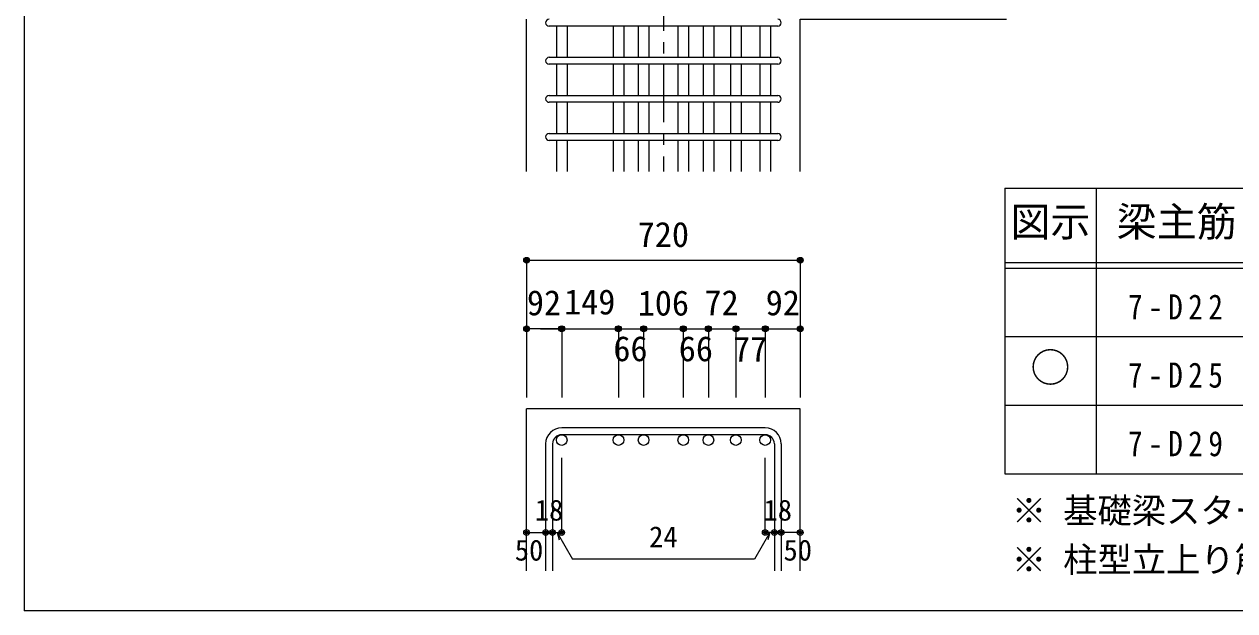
# Model space of a CAD drawing. Units: millimetres at full size, sheet at 1:30; some dimension numbers follow another scale. Extents: x -5973 to 5954, y -4195 to 4201.
# Drawn here: x -5973 to -2797, y -4195 to -2655 of the extents above; entities that cross this region are included whole.
import ezdxf
from ezdxf.enums import TextEntityAlignment as Align

# ---------------------------------------------------------------- set-up
doc = ezdxf.new("R2010")
doc.units = ezdxf.units.MM
doc.header["$LTSCALE"] = 30
doc.header["$PDMODE"] = 32
doc.header["$PDSIZE"] = 15
doc.linetypes.add('CHAIN1', pattern=[8, 5, -1, 1, -1])
for name, color, linetype in [('0-1_躯体線', 2, 'Continuous'), ('0-5_基礎梁筋', 7, 'Continuous'), ('0-6_スタラップ筋', 7, 'Continuous'), ('0-D_寸法', 4, 'Continuous'), ('6-7_文字', 7, 'Continuous'), ('6-E_枠', 7, 'Continuous'), ('F-0_枠', 6, 'Continuous')]:
    doc.layers.add(name, color=color, linetype=linetype)
doc.styles.add('ＭＳ ゴシック', font='')
doc.styles.get('ＭＳ ゴシック').set_extended_font_data('MS Gothic')

msp = doc.modelspace()

# ---------------------------------------------------------------- linework, layer by layer
at = {"layer": '0-1_躯体線'}
for p, q in [((-4654.8, -3042.16), (-4654.8, -2642.16)), ((-4654.8, -4089.89), (-4654.8, -3664.89)), ((-3936.8, -3664.89), (-4654.8, -3664.89)), ((-3936.8, -4089.89), (-3936.8, -3664.89))]:
    msp.add_line(p, q, dxfattribs=at)
msp.add_lwpolyline([(-3936.8, -3042.16), (-3936.8, -2642.16), (-3395.8, -2642.16)], dxfattribs=at)
at = {"layer": '0-5_基礎梁筋'}
for p, q in [((-4576.8, -2660.16), (-4576.8, -2742.16)), ((-4548.8, -2660.16), (-4548.8, -2742.16)), ((-4427.8, -2660.16), (-4427.8, -2742.16)), ((-4399.8, -2660.16), (-4399.8, -2742.16)), ((-4361.8, -2660.16), (-4361.8, -2742.16)), ((-4333.8, -2660.16), (-4333.8, -2742.16)), ((-4257.8, -2660.16), (-4257.8, -2742.16)), ((-4229.8, -2660.16), (-4229.8, -2742.16)), ((-4191.8, -2660.16), (-4191.8, -2742.16)), ((-4163.8, -2660.16), (-4163.8, -2742.16)), ((-4119.8, -2660.16), (-4119.8, -2742.16)), ((-4091.8, -2660.16), (-4091.8, -2742.16)), ((-4042.8, -2660.16), (-4042.8, -2742.16)), ((-4014.8, -2660.16), (-4014.8, -2742.16)), ((-4576.8, -2760.16), (-4576.8, -2842.16)), ((-4548.8, -2760.16), (-4548.8, -2842.16)), ((-4427.8, -2760.16), (-4427.8, -2842.16)), ((-4399.8, -2760.16), (-4399.8, -2842.16)), ((-4361.8, -2760.16), (-4361.8, -2842.16)), ((-4333.8, -2760.16), (-4333.8, -2842.16)), ((-4257.8, -2760.16), (-4257.8, -2842.16)), ((-4229.8, -2760.16), (-4229.8, -2842.16)), ((-4191.8, -2760.16), (-4191.8, -2842.16)), ((-4163.8, -2760.16), (-4163.8, -2842.16)), ((-4119.8, -2760.16), (-4119.8, -2842.16)), ((-4091.8, -2760.16), (-4091.8, -2842.16)), ((-4042.8, -2760.16), (-4042.8, -2842.16)), ((-4014.8, -2760.16), (-4014.8, -2842.16)), ((-4576.8, -2860.16), (-4576.8, -2942.16)), ((-4548.8, -2860.16), (-4548.8, -2942.16)), ((-4427.8, -2860.16), (-4427.8, -2942.16)), ((-4399.8, -2860.16), (-4399.8, -2942.16)), ((-4361.8, -2860.16), (-4361.8, -2942.16)), ((-4333.8, -2860.16), (-4333.8, -2942.16)), ((-4257.8, -2860.16), (-4257.8, -2942.16)), ((-4229.8, -2860.16), (-4229.8, -2942.16)), ((-4191.8, -2860.16), (-4191.8, -2942.16)), ((-4163.8, -2860.16), (-4163.8, -2942.16)), ((-4119.8, -2860.16), (-4119.8, -2942.16)), ((-4091.8, -2860.16), (-4091.8, -2942.16)), ((-4042.8, -2860.16), (-4042.8, -2942.16)), ((-4014.8, -2860.16), (-4014.8, -2942.16)), ((-4576.8, -2960.16), (-4576.8, -3042.16)), ((-4548.8, -2960.16), (-4548.8, -3042.16)), ((-4427.8, -2960.16), (-4427.8, -3042.16)), ((-4399.8, -2960.16), (-4399.8, -3042.16)), ((-4361.8, -2960.16), (-4361.8, -3042.16)), ((-4333.8, -2960.16), (-4333.8, -3042.16)), ((-4257.8, -2960.16), (-4257.8, -3042.16)), ((-4229.8, -2960.16), (-4229.8, -3042.16)), ((-4191.8, -2960.16), (-4191.8, -3042.16)), ((-4163.8, -2960.16), (-4163.8, -3042.16)), ((-4119.8, -2960.16), (-4119.8, -3042.16)), ((-4091.8, -2960.16), (-4091.8, -3042.16)), ((-4042.8, -2960.16), (-4042.8, -3042.16)), ((-4014.8, -2960.16), (-4014.8, -3042.16))]:
    msp.add_line(p, q, dxfattribs=at)
at = {"layer": '0-5_基礎梁筋', "color": 3}
for centre in [(-4562.8, -3746.89), (-4413.8, -3746.89), (-4347.8, -3746.89), (-4243.8, -3746.89), (-4177.8, -3746.89), (-4105.8, -3746.89), (-4028.8, -3746.89)]:
    msp.add_circle(centre, 14, dxfattribs=at)
at = {"layer": '0-6_スタラップ筋'}
for p, q in [((-3995.8, -2660.16), (-4595.8, -2660.16)), ((-4595.8, -2742.16), (-3995.8, -2742.16)), ((-3995.8, -2760.16), (-4595.8, -2760.16)), ((-4595.8, -2842.16), (-3995.8, -2842.16)), ((-3995.8, -2860.16), (-4595.8, -2860.16)), ((-4595.8, -2942.16), (-3995.8, -2942.16)), ((-3995.8, -2960.16), (-4595.8, -2960.16)), ((-4028.8, -3714.89), (-4562.8, -3714.89)), ((-4028.8, -3732.89), (-4562.8, -3732.89)), ((-4604.8, -3756.89), (-4604.8, -4089.89)), ((-4586.8, -3756.89), (-4586.8, -4089.89)), ((-4004.8, -3756.89), (-4004.8, -4089.89)), ((-3986.8, -3756.89), (-3986.8, -4089.89))]:
    msp.add_line(p, q, dxfattribs=at)
for centre, radius, start, end in [((-4595.8, -2651.16), 9, 90, 270), ((-3995.8, -2651.16), 9, 270, 90), ((-4595.8, -2751.16), 9, 90, 270), ((-3995.8, -2751.16), 9, 270, 90), ((-4595.8, -2851.16), 9, 90, 270), ((-3995.8, -2851.16), 9, 270, 90), ((-4595.8, -2951.16), 9, 90, 270), ((-3995.8, -2951.16), 9, 270, 90), ((-4562.8, -3756.89), 42, 90, 180), ((-4028.8, -3756.89), 42, 0, 90), ((-4562.8, -3756.89), 24, 90, 180), ((-4028.8, -3756.89), 24, 0, 90)]:
    msp.add_arc(centre, radius, start, end, dxfattribs=at)
at = {"layer": '0-D_寸法', "linetype": 'CHAIN1'}
msp.add_line((-4295.8, -842.16), (-4295.8, -3042.16), dxfattribs=at)
at = {"layer": '0-D_寸法'}
for p, q in [((-4654.8, -3274.89), (-4654.8, -3454.89)), ((-4654.8, -3274.89), (-3936.8, -3274.89)), ((-3936.8, -3274.89), (-3936.8, -3454.89)), ((-4654.8, -3454.89), (-4654.8, -3634.89)), ((-4568.8, -3454.89), (-4654.8, -3454.89)), ((-4618.77, -3454.89), (-4562.8, -3454.89)), ((-4562.8, -3454.89), (-4347.8, -3454.89)), ((-4562.8, -3454.89), (-4562.8, -3634.89)), ((-4413.8, -3454.89), (-4413.8, -3634.89)), ((-4347.8, -3454.89), (-4347.8, -3634.89)), ((-4347.8, -3454.89), (-4243.8, -3454.89)), ((-4243.8, -3454.89), (-4243.8, -3634.89)), ((-4243.8, -3454.89), (-4243.8, -3634.89)), ((-4243.8, -3454.89), (-4028.8, -3454.89)), ((-4177.8, -3454.89), (-4177.8, -3634.89)), ((-4177.8, -3454.89), (-4177.8, -3634.89)), ((-4105.8, -3454.89), (-4105.8, -3634.89)), ((-4028.8, -3454.89), (-4028.8, -3634.89)), ((-4022.8, -3454.89), (-3936.8, -3454.89)), ((-3936.8, -3454.89), (-3936.8, -3634.89)), ((-4562.8, -3989.89), (-4562.8, -3793.81)), ((-4028.8, -3989.89), (-4028.8, -3793.81)), ((-4654.8, -3989.89), (-4604.8, -3989.89)), ((-4604.8, -3989.89), (-4586.8, -3989.89)), ((-4586.8, -3989.89), (-4562.8, -3989.89)), ((-4574.8, -3989.89), (-4534.35, -4059.96)), ((-4574.8, -3989.89), (-4569.62, -4009.21)), ((-4016.8, -3989.89), (-4057.25, -4059.96)), ((-4004.8, -3989.89), (-4028.8, -3989.89)), ((-4016.8, -3989.89), (-4021.98, -4009.21)), ((-3986.8, -3989.89), (-4004.8, -3989.89)), ((-3936.8, -3989.89), (-3986.8, -3989.89)), ((-4057.25, -4059.96), (-4534.35, -4059.96))]:
    msp.add_line(p, q, dxfattribs=at)
for centre, radius in [((-4654.8, -3274.89), 7.2), ((-4654.8, -3274.89), 6.4), ((-4654.8, -3274.89), 5.6), ((-4654.8, -3274.89), 4.8), ((-4654.8, -3274.89), 4), ((-3936.8, -3274.89), 7.2), ((-3936.8, -3274.89), 6.4), ((-3936.8, -3274.89), 5.6), ((-3936.8, -3274.89), 4.8), ((-3936.8, -3274.89), 4), ((-4654.8, -3274.89), 3.2), ((-4654.8, -3274.89), 2.4), ((-4654.8, -3274.89), 1.6), ((-4654.8, -3274.89), 0.8), ((-3936.8, -3274.89), 3.2), ((-3936.8, -3274.89), 2.4), ((-3936.8, -3274.89), 1.6), ((-3936.8, -3274.89), 0.8), ((-4654.8, -3454.89), 7.2), ((-4654.8, -3454.89), 6.4), ((-4654.8, -3454.89), 5.6), ((-4654.8, -3454.89), 4.8), ((-4654.8, -3454.89), 4), ((-4654.8, -3454.89), 3.2), ((-4654.8, -3454.89), 2.4), ((-4654.8, -3454.89), 1.6), ((-4654.8, -3454.89), 0.8), ((-4562.8, -3454.89), 8), ((-4562.8, -3454.89), 7.2), ((-4562.8, -3454.89), 6.4), ((-4562.8, -3454.89), 5.6), ((-4562.8, -3454.89), 4.8), ((-4562.8, -3454.89), 4), ((-4562.8, -3454.89), 3.2), ((-4562.8, -3454.89), 2.4), ((-4562.8, -3454.89), 1.6), ((-4562.8, -3454.89), 0.8), ((-4413.8, -3454.89), 8), ((-4413.8, -3454.89), 7.2), ((-4413.8, -3454.89), 6.4), ((-4413.8, -3454.89), 5.6), ((-4413.8, -3454.89), 4.8), ((-4413.8, -3454.89), 4), ((-4413.8, -3454.89), 3.2), ((-4413.8, -3454.89), 2.4), ((-4413.8, -3454.89), 1.6), ((-4413.8, -3454.89), 0.8), ((-4347.8, -3454.89), 8), ((-4347.8, -3454.89), 7.2), ((-4347.8, -3454.89), 6.4), ((-4347.8, -3454.89), 5.6), ((-4347.8, -3454.89), 4.8), ((-4347.8, -3454.89), 4), ((-4347.8, -3454.89), 3.2), ((-4347.8, -3454.89), 2.4), ((-4347.8, -3454.89), 1.6), ((-4347.8, -3454.89), 0.8), ((-4243.8, -3454.89), 8), ((-4243.8, -3454.89), 7.2), ((-4243.8, -3454.89), 6.4), ((-4243.8, -3454.89), 5.6), ((-4243.8, -3454.89), 4.8), ((-4243.8, -3454.89), 4), ((-4243.8, -3454.89), 3.2), ((-4243.8, -3454.89), 2.4), ((-4243.8, -3454.89), 1.6), ((-4243.8, -3454.89), 0.8), ((-4177.8, -3454.89), 8), ((-4177.8, -3454.89), 7.2), ((-4177.8, -3454.89), 6.4), ((-4177.8, -3454.89), 5.6), ((-4177.8, -3454.89), 4.8), ((-4177.8, -3454.89), 4), ((-4177.8, -3454.89), 3.2), ((-4177.8, -3454.89), 2.4), ((-4177.8, -3454.89), 1.6), ((-4177.8, -3454.89), 0.8), ((-4105.8, -3454.89), 8), ((-4105.8, -3454.89), 7.2), ((-4105.8, -3454.89), 6.4), ((-4105.8, -3454.89), 5.6), ((-4105.8, -3454.89), 4.8), ((-4105.8, -3454.89), 4), ((-4105.8, -3454.89), 3.2), ((-4105.8, -3454.89), 2.4), ((-4105.8, -3454.89), 1.6), ((-4105.8, -3454.89), 0.8), ((-4028.8, -3454.89), 8), ((-4028.8, -3454.89), 7.2), ((-4028.8, -3454.89), 6.4), ((-4028.8, -3454.89), 5.6), ((-4028.8, -3454.89), 4.8), ((-4028.8, -3454.89), 4), ((-4028.8, -3454.89), 3.2), ((-4028.8, -3454.89), 2.4), ((-4028.8, -3454.89), 1.6), ((-4028.8, -3454.89), 0.8), ((-3936.8, -3454.89), 7.2), ((-3936.8, -3454.89), 6.4), ((-3936.8, -3454.89), 5.6), ((-3936.8, -3454.89), 4.8), ((-3936.8, -3454.89), 4), ((-3936.8, -3454.89), 3.2), ((-3936.8, -3454.89), 2.4), ((-3936.8, -3454.89), 1.6), ((-3936.8, -3454.89), 0.8), ((-4654.8, -3989.89), 4), ((-4654.8, -3989.89), 3.6), ((-4654.8, -3989.89), 3.2), ((-4654.8, -3989.89), 2.8), ((-4654.8, -3989.89), 2.4), ((-4654.8, -3989.89), 2), ((-4654.8, -3989.89), 1.6), ((-4654.8, -3989.89), 1.2), ((-4654.8, -3989.89), 0.8), ((-4654.8, -3989.89), 0.4), ((-4604.8, -3989.89), 4), ((-4604.8, -3989.89), 3.6), ((-4604.8, -3989.89), 3.2), ((-4604.8, -3989.89), 2.8), ((-4604.8, -3989.89), 2.4), ((-4604.8, -3989.89), 2), ((-4604.8, -3989.89), 1.6), ((-4604.8, -3989.89), 1.2), ((-4604.8, -3989.89), 0.8), ((-4604.8, -3989.89), 0.4), ((-4586.8, -3989.89), 4), ((-4586.8, -3989.89), 3.6), ((-4586.8, -3989.89), 3.2), ((-4586.8, -3989.89), 2.8), ((-4586.8, -3989.89), 2.4), ((-4586.8, -3989.89), 2), ((-4586.8, -3989.89), 1.6), ((-4586.8, -3989.89), 1.2), ((-4586.8, -3989.89), 0.8), ((-4586.8, -3989.89), 0.4), ((-4562.8, -3989.89), 4), ((-4562.8, -3989.89), 3.6), ((-4562.8, -3989.89), 3.2), ((-4562.8, -3989.89), 2.8), ((-4562.8, -3989.89), 2.4), ((-4562.8, -3989.89), 2), ((-4562.8, -3989.89), 1.6), ((-4562.8, -3989.89), 1.2), ((-4562.8, -3989.89), 0.8), ((-4562.8, -3989.89), 0.4), ((-4028.8, -3989.89), 4), ((-4028.8, -3989.89), 3.6), ((-4028.8, -3989.89), 3.2), ((-4028.8, -3989.89), 2.8), ((-4028.8, -3989.89), 2.4), ((-4028.8, -3989.89), 2), ((-4028.8, -3989.89), 1.6), ((-4028.8, -3989.89), 1.2), ((-4028.8, -3989.89), 0.8), ((-4028.8, -3989.89), 0.4), ((-4004.8, -3989.89), 4), ((-4004.8, -3989.89), 3.6), ((-4004.8, -3989.89), 3.2), ((-4004.8, -3989.89), 2.8), ((-4004.8, -3989.89), 2.4), ((-4004.8, -3989.89), 2), ((-4004.8, -3989.89), 1.6), ((-4004.8, -3989.89), 1.2), ((-4004.8, -3989.89), 0.8), ((-4004.8, -3989.89), 0.4), ((-3986.8, -3989.89), 4), ((-3986.8, -3989.89), 3.6), ((-3986.8, -3989.89), 3.2), ((-3986.8, -3989.89), 2.8), ((-3986.8, -3989.89), 2.4), ((-3986.8, -3989.89), 2), ((-3986.8, -3989.89), 1.6), ((-3986.8, -3989.89), 1.2), ((-3986.8, -3989.89), 0.8), ((-3986.8, -3989.89), 0.4), ((-3936.8, -3989.89), 4), ((-3936.8, -3989.89), 3.6), ((-3936.8, -3989.89), 3.2), ((-3936.8, -3989.89), 2.8), ((-3936.8, -3989.89), 2.4), ((-3936.8, -3989.89), 2), ((-3936.8, -3989.89), 1.6), ((-3936.8, -3989.89), 1.2), ((-3936.8, -3989.89), 0.8), ((-3936.8, -3989.89), 0.4)]:
    msp.add_circle(centre, radius, dxfattribs=at)
at = {"layer": '0-D_寸法', "color": 7}
for p in [(-4654.8, -3274.89), (-3936.8, -3274.89), (-4654.8, -3454.89), (-4562.8, -3454.89), (-4562.8, -3454.89), (-4413.8, -3454.89), (-4347.8, -3454.89), (-4347.8, -3454.89), (-4243.8, -3454.89), (-4243.8, -3454.89), (-4177.8, -3454.89), (-4177.8, -3454.89), (-4028.8, -3454.89), (-4028.8, -3454.89), (-3936.8, -3454.89), (-4654.8, -3989.89), (-4604.8, -3989.89), (-4586.8, -3989.89), (-4562.8, -3989.89), (-4562.8, -3989.89), (-4028.8, -3989.89), (-4028.8, -3989.89), (-4004.8, -3989.89), (-3986.8, -3989.89), (-3936.8, -3989.89)]:
    msp.add_point(p, dxfattribs=at)
at = {"layer": '6-E_枠', "color": 3}
for p, q in [((-3400.52, -3085.43), (-3400.52, -3835.43)), ((-3400.52, -3085.43), (-1238, -3085.43)), ((-3400.52, -3835.43), (-1238, -3835.43))]:
    msp.add_line(p, q, dxfattribs=at)
at = {"layer": '6-E_枠'}
for p, q in [((-3160.52, -3085.43), (-3160.52, -3835.43)), ((-3400.52, -3280.43), (-1238, -3280.43)), ((-3400.52, -3295.43), (-1238, -3295.43)), ((-3400.52, -3475.43), (-1238, -3475.43)), ((-3400.52, -3655.43), (-1238, -3655.43))]:
    msp.add_line(p, q, dxfattribs=at)
at = {"layer": 'F-0_枠'}
for p in [(-5972.88, 4201.15), (5954.1, -4195.24)]:
    msp.add_line(p, (-5972.88, -4195.24), dxfattribs=at)

# ---------------------------------------------------------------- texts
at = {"layer": '0-D_寸法', "style": 'ＭＳ ゴシック'}
for s, height, p in [('720', 65.98, (-4363.3, -3259.89)), ('92', 65.98, (-4654.09, -3439.21)), ('149', 65.98, (-4556.58, -3436.96)), ('106', 65.98, (-4363.3, -3439.89)), ('72', 65.98, (-4188.18, -3439.02)), ('92', 65.98, (-4027.51, -3439.21)), ('66', 65.98, (-4427.23, -3559.76)), ('66', 65.98, (-4255.55, -3559.94)), ('77', 65.98, (-4113, -3560.89)), ('18', 54.99, (-4633.3, -3974.89)), ('18', 54.99, (-4033.3, -3974.89)), ('24', 54.99, (-4333.3, -4044.96)), ('50', 54.99, (-4685.8, -4079.89)), ('50', 54.99, (-3980.8, -4079.89))]:
    msp.add_text(s, height=height, dxfattribs=at).set_placement(p, align=Align.BOTTOM_LEFT)
at = {"layer": '6-7_文字', "color": 2, "style": 'ＭＳ ゴシック'}
for s, p in [('図示', (-3385.52, -3235.43)), ('梁主筋', (-3106.76, -3235.43)), ('○', (-3333.02, -3617.93))]:
    msp.add_text(s, height=76.98, dxfattribs=at).set_placement(p, align=Align.BOTTOM_LEFT)
at = {"layer": '6-7_文字', "style": 'ＭＳ ゴシック'}
for s, p in [('※ 基礎梁スターラップ     D16 @100', (-3381.96, -3985.01)), ('※ 柱型立上り筋●は引張側領域時', (-3381.96, -4113.51))]:
    msp.add_text(s, height=65.98, dxfattribs=at).set_placement(p, align=Align.BOTTOM_LEFT)
at = {"layer": '6-7_文字', "char_height": 65.98, "attachment_point": 7, "style": 'ＭＳ ゴシック'}
for s, insert in [('\\T1.38;\\W0.85;7-D22', (-3076.76, -3430.43)), ('\\T1.38;\\W0.85;7-D25', (-3076.76, -3610.43)), ('\\T1.38;\\W0.85;7-D29', (-3076.76, -3790.43))]:
    msp.add_mtext(s, dxfattribs=dict(at, insert=insert))

doc.saveas('drawing.dxf')
